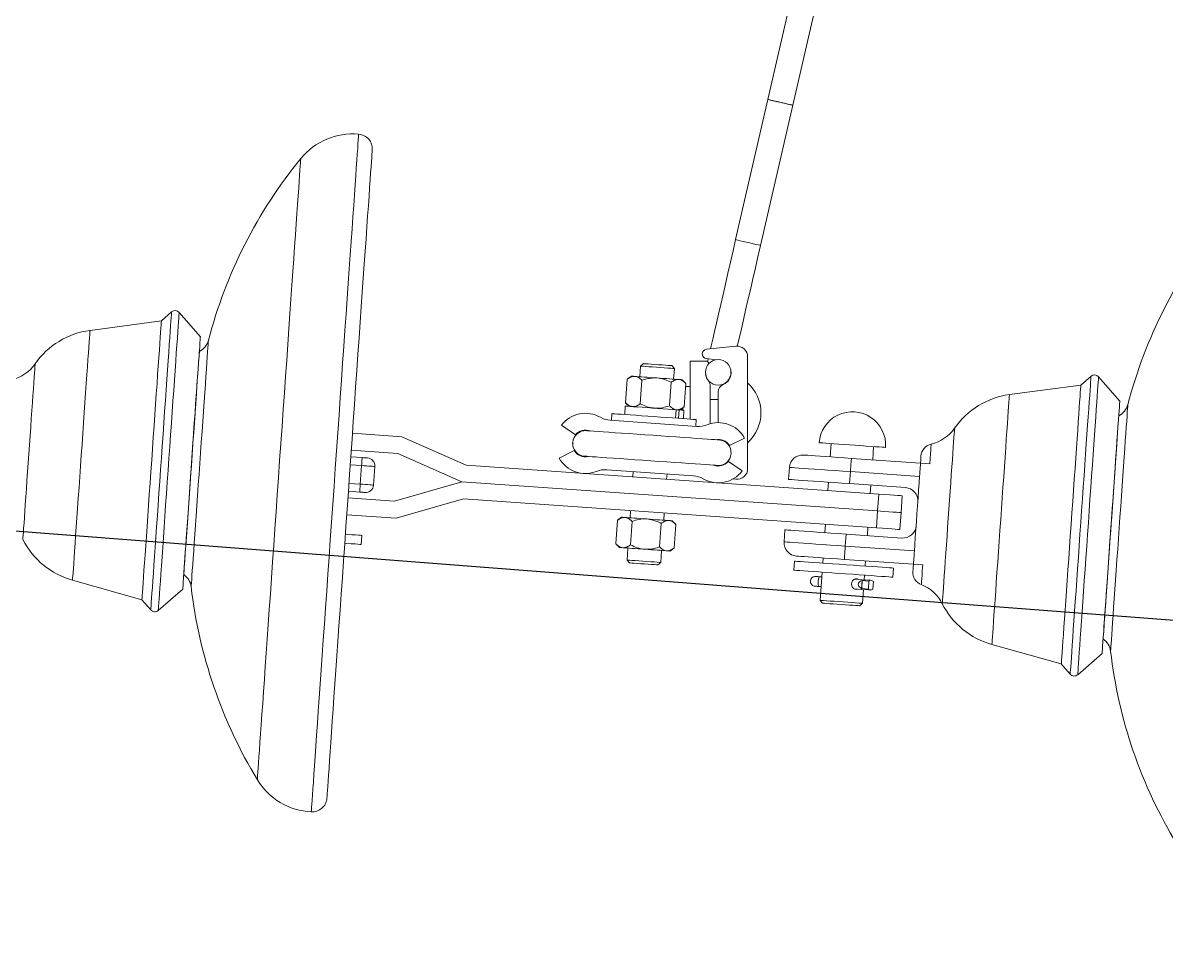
# Model space of a CAD drawing. Header units: millimetres. Extents: x 1587714 to 3094800, y -694377 to -413614.
# Drawn here: x 2256770.9 to 2257200.1, y -551106.3 to -550756.2 of the extents above; entities that cross this region are included whole.
import ezdxf

# ---------------------------------------------------------------- set-up
doc = ezdxf.new("R2010")
doc.units = ezdxf.units.MM

# ---------------------------------------------------------------- blocks, each defined once
blk = doc.blocks.new('poste RT1 vista lateral')
at = {"color": 7, "linetype": 'Continuous', "lineweight": 15}
for p, q in [((798.5706, 8549.7792), (662.911, 7960.5954)), ((672.2662, 7958.441), (808.4218, 8549.7792)), ((662.911, 7960.5954), (650.7945, 7907.9716)), ((660.1497, 7905.8182), (672.2662, 7958.441)), ((439.0584, 7880.8625), (435.2312, 7877.5361)), ((449.8458, 7871.5012), (441.8799, 7880.6651)), ((435.2312, 7877.5361), (408.4181, 7873.9188)), ((650.8714, 7867.9602), (639.8363, 7866.8034)), ((639.8197, 7863.3244), (643.4749, 7862.9057)), ((655.2884, 7821.9826), (655.2884, 7863.9824)), ((615.1303, 7860.4891), (614.8513, 7856.499)), ((616.1976, 7861.4171), (615.1303, 7860.4891)), ((627.7993, 7859.6032), (626.8715, 7860.6703)), ((627.5203, 7855.613), (627.7993, 7859.6032)), ((639.6051, 7862.4098), (633.7837, 7862.4098)), ((633.7837, 7862.4098), (633.7837, 7840.585)), ((609.5089, 7846.7391), (610.1255, 7855.5567)), ((611.684, 7856.7202), (610.1255, 7855.5567)), ((614.9947, 7846.3547), (615.6114, 7855.1724)), ((625.9665, 7845.588), (626.5831, 7854.4056)), ((632.0689, 7854.0223), (630.6876, 7855.3917)), ((784.2155, 7856.7269), (780.3883, 7853.3995)), ((795.003, 7847.3656), (787.0371, 7856.5295)), ((631.4524, 7845.2046), (632.0689, 7854.0223)), ((633.7837, 7852.8759), (631.9888, 7852.8759)), ((641.2837, 7838.877), (641.2837, 7852.998)), ((644.2837, 7850.7826), (644.2837, 7839.2823)), ((655.2885, 7854.2321), (655.2884, 7854.2321)), ((780.3883, 7853.3995), (753.5752, 7849.7832)), ((609.5089, 7846.7391), (610.8902, 7845.3686)), ((644.2837, 7847.9826), (641.2837, 7847.9826)), ((604.3342, 7842.6449), (604.157, 7840.111)), ((609.3826, 7845.4745), (609.1611, 7842.3073)), ((628.4684, 7844.1403), (628.2469, 7840.9722)), ((628.4684, 7844.1403), (629.5394, 7844.065)), ((629.5394, 7844.065), (629.3179, 7840.8978)), ((629.8938, 7844.0402), (631.4524, 7845.2046)), ((631.0197, 7844.8813), (631.0197, 7843.961)), ((631.18, 7840.7671), (631.4014, 7843.9343)), ((585.385, 7838.2761), (590.6245, 7834.7418)), ((636.2359, 7837.868), (603.7508, 7840.1396)), ((635.8297, 7837.8966), (636.0069, 7840.4295)), ((506.9387, 7835.2807), (525.5326, 7833.9808)), ((525.5326, 7833.9808), (549.5718, 7823.2777)), ((648.4833, 7830.6963), (654.1637, 7833.4668)), ((523.9727, 7827.7237), (506.4957, 7828.9464)), ((590.206, 7828.7566), (584.5256, 7825.9861)), ((655.2884, 7831.732), (655.2885, 7831.732)), ((686.6261, 7831.4116), (686.2773, 7826.4239)), ((702.2383, 7825.3081), (702.5871, 7830.2958)), ((506.3213, 7826.4525), (510.5805, 7826.154)), ((548.0119, 7817.0207), (523.9727, 7827.7237)), ((653.3043, 7821.1768), (648.0647, 7824.7101)), ((694.2578, 7825.866), (720.1945, 7824.0521)), ((510.3713, 7823.1614), (509.883, 7816.1786)), ((515.3591, 7822.8133), (514.8708, 7815.8305)), ((549.5718, 7823.2777), (704.5364, 7812.4411)), ((602.4534, 7821.5849), (634.9384, 7819.3133)), ((612.3613, 7820.8916), (612.2218, 7818.8965)), ((624.8909, 7818.0106), (625.0304, 7820.0057)), ((644.8297, 7823.2138), (643.4388, 7823.0546)), ((670.9651, 7822.4823), (670.6494, 7817.9686)), ((693.9091, 7820.8783), (693.5934, 7816.3645)), ((719.8457, 7819.0644), (693.9091, 7820.8783)), ((723.6772, 7823.8089), (720.1945, 7824.0521)), ((548.0119, 7817.0207), (522.717, 7809.768)), ((704.0935, 7806.1068), (548.0119, 7817.0207)), ((704.0923, 7806.1068), (548.0119, 7817.0207)), ((649.7943, 7818.1174), (650.8714, 7818.0039)), ((685.6129, 7816.9224), (685.3932, 7813.7801)), ((693.5934, 7816.3645), (714.5423, 7814.8997)), ((701.3542, 7812.6643), (701.5739, 7815.8066)), ((719.8457, 7819.0644), (719.6806, 7816.7031)), ((509.6737, 7813.1859), (505.4145, 7813.4844)), ((704.5364, 7812.4411), (704.0935, 7806.1068)), ((712.882, 7805.4926), (713.325, 7811.8269)), ((522.717, 7809.768), (505.2401, 7810.9896)), ((523.391, 7803.3555), (548.6859, 7810.6081)), ((548.6859, 7810.6081), (703.6494, 7799.7725)), ((504.7972, 7804.6553), (523.391, 7803.3555)), ((607.9806, 7803.7589), (606.4221, 7802.5954)), ((611.3359, 7806.2279), (611.1479, 7803.5376)), ((623.8169, 7802.6516), (624.005, 7805.342)), ((704.0923, 7806.1068), (703.6494, 7799.7725)), ((712.4391, 7799.1574), (712.882, 7805.4926)), ((606.4221, 7802.5954), (605.8055, 7793.7777)), ((611.9079, 7802.211), (611.2913, 7793.3934)), ((622.8797, 7801.4443), (622.2631, 7792.6266)), ((628.3655, 7801.0609), (626.9842, 7802.4304)), ((628.3655, 7801.0609), (627.7489, 7792.2432)), ((669.3241, 7799.0153), (669.0084, 7794.5015)), ((684.5073, 7801.1105), (684.2875, 7797.9681)), ((700.2485, 7796.8524), (700.4683, 7799.9947)), ((510.2114, 7793.5469), (510.4488, 7796.9429)), ((691.9524, 7792.8965), (692.2681, 7797.4102)), ((692.2681, 7797.4102), (713.2169, 7795.9454)), ((605.8055, 7793.7777), (607.1868, 7792.4073)), ((610.3541, 7792.186), (610.0381, 7787.6675)), ((622.7071, 7786.7815), (623.0231, 7791.3001)), ((626.1904, 7791.0788), (627.7489, 7792.2432)), ((691.9524, 7792.8965), (717.8891, 7791.0836)), ((717.8891, 7791.0836), (718.0542, 7793.4439)), ((610.0381, 7787.6675), (610.9659, 7786.5994)), ((621.6398, 7785.8536), (622.7071, 7786.7815)), ((672.8567, 7787.2641), (672.6193, 7783.869)), ((683.6231, 7788.4667), (683.4871, 7786.5212)), ((717.5403, 7786.0959), (691.6036, 7787.9088)), ((699.4481, 7785.4054), (699.5842, 7787.3509)), ((717.5403, 7786.0959), (721.023, 7785.8517)), ((682.1641, 7781.4209), (682.1534, 7781.4162)), ((683.2496, 7783.1261), (682.5105, 7772.5556)), ((699.0868, 7780.2384), (699.2107, 7782.0094)), ((709.841, 7781.2665), (710.0784, 7784.6615)), ((401.858, 7780.1049), (427.9067, 7772.7911)), ((681.9002, 7777.796), (681.9101, 7777.7894)), ((698.3338, 7780.2908), (695.5206, 7780.4873)), ((698.2882, 7779.9561), (698.0813, 7776.9969)), ((698.109, 7776.9578), (698.3211, 7779.9904)), ((701.3171, 7780.082), (698.3338, 7780.2908)), ((700.6278, 7776.7813), (700.8398, 7779.815)), ((702.5155, 7779.6605), (702.3085, 7776.7012)), ((427.9067, 7772.7911), (431.2337, 7768.9641)), ((434.0552, 7768.7666), (443.219, 7776.7327)), ((695.2639, 7776.8557), (698.0799, 7776.6593)), ((698.0799, 7776.6593), (701.0632, 7776.4504)), ((698.4715, 7771.4388), (698.8328, 7776.6058)), ((682.5105, 7772.5556), (683.4383, 7771.4884)), ((697.4042, 7770.5119), (698.4715, 7771.4388)), ((747.0151, 7755.9693), (773.0639, 7748.6556)), ((779.2124, 7744.6311), (788.3761, 7752.5971)), ((773.0639, 7748.6556), (776.3908, 7744.8285))]:
    blk.add_line(p, q, dxfattribs=at)
at = {"color": 8, "linetype": 'Continuous', "lineweight": 15}
for p, q in [((510.3713, 7823.1614), (506.1121, 7823.4599)), ((505.6238, 7816.4771), (509.883, 7816.1786)), ((695.5101, 7780.4825), (698.3318, 7780.2851)), ((698.3211, 7779.9904), (700.8398, 7779.815)), ((695.2517, 7776.8624), (698.0786, 7776.665)), ((698.109, 7776.9578), (700.6278, 7776.7813))]:
    blk.add_line(p, q, dxfattribs=at)
at = {"color": 7, "linetype": 'Continuous', "lineweight": 15, "flags": 128}
for points in [[(672.2662, 7958.441), (672.2553, 7958.4439), (671.9961, 7958.503), (671.4101, 7958.6384), (670.5406, 7958.8387), (669.4522, 7959.0886), (668.2255, 7959.3709), (666.9517, 7959.6646), (665.725, 7959.9469), (664.6366, 7960.1977), (663.7671, 7960.398), (663.1811, 7960.5324), (662.9219, 7960.5925), (662.911, 7960.5954)], [(662.911, 7960.5954), (663.0845, 7960.5553), (663.592, 7960.438), (664.3959, 7960.253), (665.4366, 7960.0136), (666.6369, 7959.7371), (667.9078, 7959.4443), (669.155, 7959.1572), (670.2861, 7958.8969), (671.2171, 7958.6823), (671.8789, 7958.5297), (672.2227, 7958.4506), (672.2662, 7958.441)], [(650.7945, 7907.9716), (649.8167, 7903.7249), (648.8464, 7899.5106), (647.8908, 7895.3612), (646.9574, 7891.3071), (646.0532, 7887.3799), (645.185, 7883.6091), (644.3596, 7880.0242), (643.5831, 7876.652), (642.8615, 7873.5182), (642.2003, 7870.6467), (641.6045, 7868.0584), (641.3522, 7866.9627)], [(651.4375, 7867.9793), (651.5555, 7868.4924), (652.2167, 7871.3639), (652.9383, 7874.4977), (653.7148, 7877.8698), (654.5403, 7881.4557), (655.4084, 7885.2255), (656.3126, 7889.1528), (657.2461, 7893.2068), (658.2016, 7897.3572), (659.1719, 7901.5715), (660.1497, 7905.8182)], [(427.9067, 7772.7911), (427.9192, 7772.9704), (427.9567, 7773.5054), (428.0188, 7774.3943), (428.1052, 7775.6293), (428.2152, 7777.2028), (428.3481, 7779.1035), (428.5031, 7781.3199), (428.679, 7783.8347), (428.8746, 7786.6318), (429.0886, 7789.6931), (429.3196, 7792.9957), (429.5659, 7796.5186), (429.8259, 7800.2369), (430.0979, 7804.126), (430.3798, 7808.1582), (430.6699, 7812.3066), (430.9662, 7816.5438), (431.2665, 7820.8392), (431.569, 7825.1641), (431.8714, 7829.488), (432.1717, 7833.7834), (432.468, 7838.0206), (432.7581, 7842.169), (433.04, 7846.2012), (433.312, 7850.0903), (433.572, 7853.8086), (433.8183, 7857.3315), (434.0493, 7860.6341), (434.2633, 7863.6954), (434.4589, 7866.4925), (434.6348, 7869.0073), (434.7898, 7871.2237), (434.9227, 7873.1244), (435.0327, 7874.6979), (435.1191, 7875.9329), (435.1812, 7876.8218), (435.2187, 7877.3568), (435.2312, 7877.5361)], [(443.219, 7776.7327), (443.2312, 7776.9082), (443.2679, 7777.4336), (443.3288, 7778.3043), (443.4134, 7779.5136), (443.5211, 7781.0538), (443.6511, 7782.9125), (443.8024, 7785.0764), (443.9739, 7787.5292), (444.1644, 7790.2529), (444.3724, 7793.2274), (444.5964, 7796.4308), (444.8347, 7799.8393), (445.0856, 7803.427), (445.3472, 7807.1682), (445.6176, 7811.0344), (445.8947, 7814.9979), (446.1766, 7819.0291), (446.4611, 7823.0975), (446.7462, 7827.1744), (447.0296, 7831.2275), (447.3094, 7835.2282), (447.5834, 7839.1469), (447.8496, 7842.9549), (448.1061, 7846.6227), (448.351, 7850.1236), (448.5823, 7853.4329), (448.7985, 7856.5247), (448.998, 7859.3762), (449.1791, 7861.9673), (449.3407, 7864.2771), (449.4815, 7866.2903), (449.6004, 7867.9917), (449.6966, 7869.3678), (449.7694, 7870.4093), (449.8183, 7871.1073), (449.8428, 7871.4573), (449.8458, 7871.5012)], [(443.6037, 7782.2144), (443.6162, 7782.3937), (443.6536, 7782.9278), (443.7156, 7783.8147), (443.8016, 7785.044), (443.9109, 7786.608), (444.0426, 7788.4905), (444.1956, 7790.6783), (444.3685, 7793.1511), (444.5598, 7795.8872), (444.7681, 7798.8656), (444.9914, 7802.0585), (445.2278, 7805.4392), (445.4754, 7808.9802), (445.732, 7812.65), (445.9954, 7816.4179), (446.2635, 7820.2507), (446.5339, 7824.1169), (446.8042, 7827.9831), (447.0723, 7831.8169), (447.3357, 7835.5839), (447.5923, 7839.2537), (447.8399, 7842.7947), (448.0764, 7846.1764), (448.2996, 7849.3693), (448.5079, 7852.3467), (448.6992, 7855.0837), (448.8721, 7857.5556), (449.0251, 7859.7434), (449.1568, 7861.6269), (449.2661, 7863.1899), (449.3521, 7864.4202), (449.4141, 7865.3061), (449.4515, 7865.8412), (449.464, 7866.0195), (449.464, 7866.0195)], [(640.4967, 7863.2472), (640.2522, 7862.1848), (640.2497, 7862.1743)], [(627.7993, 7859.6032), (627.6879, 7859.6108), (627.2241, 7859.6432), (626.4255, 7859.6995), (625.3386, 7859.7758), (624.0265, 7859.8673), (622.5657, 7859.9694), (621.0408, 7860.0762), (619.5405, 7860.1811), (618.1521, 7860.2784), (616.9563, 7860.3613), (616.0224, 7860.4271), (615.4049, 7860.4701), (615.1395, 7860.4882), (615.1303, 7860.4891)], [(616.1976, 7861.4171), (616.2053, 7861.4161), (616.4613, 7861.3989), (617.0629, 7861.357), (617.9693, 7861.2931), (619.1187, 7861.213), (620.4327, 7861.1205), (621.8218, 7861.0241), (623.1913, 7860.9278), (624.4479, 7860.8401), (625.506, 7860.7666), (626.2934, 7860.7113), (626.7566, 7860.6789), (626.8715, 7860.6703)], [(612.957, 7856.6315), (612.4073, 7856.6697), (612.0078, 7856.6983), (611.7653, 7856.7145), (611.684, 7856.7202)], [(621.1858, 7856.0565), (619.9456, 7856.1432), (618.7266, 7856.2281), (617.5496, 7856.3101), (616.4349, 7856.3883), (615.4015, 7856.4608), (614.467, 7856.5257), (613.6475, 7856.5829), (612.957, 7856.6315)], [(629.4146, 7855.4804), (628.7241, 7855.5291), (627.9046, 7855.5863), (626.9701, 7855.6511), (625.9367, 7855.7236), (624.822, 7855.8018), (623.645, 7855.8838), (622.426, 7855.9697), (621.1858, 7856.0565)], [(629.4146, 7855.4804), (629.9643, 7855.4423), (630.3638, 7855.4146), (630.6063, 7855.3975), (630.6876, 7855.3917)], [(648.9308, 7857.0931), (648.9735, 7857.2781), (649.077, 7857.7273)], [(773.0639, 7748.6556), (773.0764, 7748.8348), (773.1139, 7749.3699), (773.176, 7750.2587), (773.2623, 7751.4937), (773.3724, 7753.0673), (773.5053, 7754.9679), (773.6602, 7757.1833), (773.8361, 7759.6991), (774.0317, 7762.4962), (774.2458, 7765.5575), (774.4767, 7768.8601), (774.7231, 7772.383), (774.9831, 7776.1014), (775.255, 7779.9904), (775.537, 7784.0226), (775.8271, 7788.1711), (776.1233, 7792.4073), (776.4237, 7796.7026), (776.7261, 7801.0275), (777.0285, 7805.3524), (777.3289, 7809.6478), (777.6251, 7813.884), (777.9152, 7818.0335), (778.1972, 7822.0656), (778.4691, 7825.9547), (778.7291, 7829.6731), (778.9755, 7833.1959), (779.2065, 7836.4985), (779.4205, 7839.5588), (779.6161, 7842.3569), (779.792, 7844.8718), (779.9469, 7847.0881), (780.0799, 7848.9888), (780.1899, 7850.5623), (780.2763, 7851.7973), (780.3384, 7852.6862), (780.3758, 7853.2212), (780.3883, 7853.3995)], [(788.3761, 7752.5971), (788.3884, 7752.7726), (788.4251, 7753.298), (788.486, 7754.1678), (788.5706, 7755.378), (788.6783, 7756.9182), (788.8082, 7758.7769), (788.9596, 7760.9408), (789.1311, 7763.3936), (789.3215, 7766.1173), (789.5295, 7769.0918), (789.7535, 7772.2952), (789.9919, 7775.7027), (790.2428, 7779.2914), (790.5044, 7783.0327), (790.7747, 7786.8989), (791.0519, 7790.8623), (791.3338, 7794.8935), (791.6183, 7798.9619), (791.9033, 7803.0379), (792.1867, 7807.092), (792.4665, 7811.0926), (792.7406, 7815.0113), (793.0068, 7818.8193), (793.2633, 7822.4871), (793.5081, 7825.9881), (793.7395, 7829.2973), (793.9557, 7832.3882), (794.1551, 7835.2406), (794.3363, 7837.8308), (794.4979, 7840.1415), (794.6386, 7842.1547), (794.7576, 7843.8561), (794.8538, 7845.2322), (794.9266, 7846.2727), (794.9754, 7846.9718), (795, 7847.3217), (795.003, 7847.3656)], [(620.1705, 7841.5377), (617.8103, 7841.7027), (615.5027, 7841.8639), (613.2994, 7842.0174), (611.2496, 7842.1614), (609.3991, 7842.2902), (607.7892, 7842.4027), (606.4559, 7842.4962), (605.4289, 7842.5677), (604.7313, 7842.6173), (604.3785, 7842.6421), (604.3342, 7842.6449)], [(609.3826, 7845.4745), (609.3975, 7845.4735), (609.6781, 7845.4535), (610.3056, 7845.4096), (611.2597, 7845.3429), (612.5094, 7845.2561), (614.0144, 7845.1502), (615.7259, 7845.031), (617.5884, 7844.9004), (619.5417, 7844.764), (621.5225, 7844.6257), (623.4667, 7844.4893), (625.3114, 7844.3606), (626.9968, 7844.2423), (628.4684, 7844.1403)], [(636.0069, 7840.4295), (635.9626, 7840.4334), (635.6098, 7840.4582), (634.9122, 7840.5068), (633.8852, 7840.5783), (632.5519, 7840.6718), (630.942, 7840.7843), (629.0915, 7840.9131), (627.0417, 7841.0571), (624.8384, 7841.2106), (622.5308, 7841.3727), (620.1705, 7841.5377)], [(788.7609, 7758.0788), (788.7734, 7758.2581), (788.8108, 7758.7922), (788.8728, 7759.6781), (788.9588, 7760.9084), (789.0681, 7762.4714), (789.1998, 7764.3549), (789.3528, 7766.5427), (789.5256, 7769.0156), (789.717, 7771.7516), (789.9252, 7774.73), (790.1485, 7777.9229), (790.385, 7781.3036), (790.6326, 7784.8446), (790.8892, 7788.5144), (791.1526, 7792.2823), (791.4206, 7796.1152), (791.691, 7799.9814), (791.9614, 7803.8476), (792.2294, 7807.6813), (792.4929, 7811.4483), (792.7495, 7815.1181), (792.9971, 7818.6591), (793.2335, 7822.0398), (793.4568, 7825.2337), (793.665, 7828.2111), (793.8564, 7830.9481), (794.0293, 7833.42), (794.1822, 7835.6078), (794.3139, 7837.4913), (794.4232, 7839.0543), (794.5092, 7840.2846), (794.5712, 7841.1705), (794.6086, 7841.7056), (794.6211, 7841.8839), (794.6211, 7841.8839)], [(644.6185, 7832.7706), (644.4367, 7832.783), (643.8939, 7832.8211), (642.9979, 7832.8841), (641.7619, 7832.9699), (640.2039, 7833.0796), (638.3466, 7833.2093), (636.2172, 7833.358), (633.8465, 7833.524), (631.2693, 7833.7042), (628.523, 7833.8959), (625.6478, 7834.0971), (622.6855, 7834.3041), (619.6795, 7834.5149), (616.6734, 7834.7247), (613.7112, 7834.9316), (610.8359, 7835.1328), (608.0897, 7835.3245), (605.5124, 7835.5048), (603.1418, 7835.6707), (601.0123, 7835.8195), (599.155, 7835.9501), (597.597, 7836.0589), (596.361, 7836.1447), (595.465, 7836.2076), (594.9222, 7836.2458), (594.7404, 7836.2582)], [(645.3852, 7832.8593), (645.7367, 7832.6123), (646.1299, 7832.413)], [(707.0762, 7829.982), (706.9796, 7829.9887), (706.54, 7830.0192), (705.757, 7830.0736), (704.6532, 7830.1508), (703.2605, 7830.2481), (701.6187, 7830.3635), (699.7753, 7830.4923), (697.7831, 7830.6315), (695.6996, 7830.7774), (693.5846, 7830.9252), (691.4991, 7831.0711), (689.5029, 7831.2104), (687.6535, 7831.3401), (686.0042, 7831.4555), (684.6024, 7831.5527), (683.4883, 7831.6309), (682.6941, 7831.6863), (682.2426, 7831.7177), (682.137, 7831.7254)], [(510.5805, 7826.154), (510.5765, 7826.0968), (510.5646, 7825.927), (510.5453, 7825.6505), (510.5192, 7825.2776), (510.4875, 7824.8246), (510.4514, 7824.3067), (510.4121, 7823.746), (510.3713, 7823.1614)], [(594.0707, 7826.6814), (594.2525, 7826.669), (594.7954, 7826.6308), (595.6913, 7826.5688), (596.9273, 7826.4821), (598.4853, 7826.3733), (600.3426, 7826.2436), (602.4721, 7826.0939), (604.8428, 7825.9289), (607.42, 7825.7487), (610.1663, 7825.556), (613.0415, 7825.3548), (616.0037, 7825.1479), (619.0098, 7824.9381), (622.0159, 7824.7273), (624.9781, 7824.5203), (627.8533, 7824.3191), (630.5996, 7824.1274), (633.1768, 7823.9472), (635.5475, 7823.7813), (637.677, 7823.6325), (639.5343, 7823.5028), (641.0923, 7823.3941), (642.3283, 7823.3073), (643.2242, 7823.2443), (643.7671, 7823.2062), (643.9489, 7823.1938)], [(594.0726, 7826.6108), (594.2544, 7826.5984), (594.7974, 7826.5612), (595.1989, 7826.5336)], [(676.3017, 7827.121), (676.4844, 7827.1086), (677.029, 7827.0705), (677.9243, 7827.0075), (679.1521, 7826.9217), (680.6875, 7826.8149), (682.4991, 7826.6881), (684.55, 7826.545), (686.7986, 7826.3876), (689.199, 7826.2198), (691.7024, 7826.0443), (694.2578, 7825.866)], [(694.2578, 7825.866), (694.2511, 7825.7697), (694.2313, 7825.4864), (694.199, 7825.0248), (694.1557, 7824.405), (694.1028, 7823.6487), (694.0425, 7822.7866), (693.9771, 7821.851), (693.9091, 7820.8783)], [(720.1945, 7824.0521), (720.2746, 7825.1984), (720.3328, 7826.03), (720.3681, 7826.5345), (720.3799, 7826.7033)], [(515.3591, 7822.8133), (515.2633, 7822.8199), (514.9794, 7822.84), (514.5185, 7822.8714), (513.8982, 7822.9153), (513.1424, 7822.9678), (512.28, 7823.0278), (511.3443, 7823.0937), (510.3713, 7823.1614)], [(642.559, 7823.2892), (643.2309, 7823.2434), (643.7738, 7823.2062), (643.9489, 7823.1938)], [(720.1945, 7824.0521), (720.1878, 7823.9558), (720.1679, 7823.6725), (720.1357, 7823.2119), (720.0923, 7822.5911), (720.0395, 7821.8358), (719.9792, 7820.9727), (719.9138, 7820.0371), (719.8457, 7819.0644)], [(509.883, 7816.1786), (509.8421, 7815.5949), (509.8029, 7815.0332), (509.7667, 7814.5163), (509.735, 7814.0624), (509.709, 7813.6904), (509.6896, 7813.4139), (509.6777, 7813.2441), (509.6737, 7813.1859)], [(509.883, 7816.1786), (510.8561, 7816.1108), (511.7917, 7816.045), (512.6541, 7815.985), (513.4099, 7815.9325), (514.0302, 7815.8886), (514.4911, 7815.8562), (514.775, 7815.8371), (514.8708, 7815.8305)], [(670.6494, 7817.9686), (670.6947, 7817.9657), (671.0559, 7817.94), (671.7724, 7817.8904), (672.8331, 7817.816), (674.2212, 7817.7187), (675.9148, 7817.6005), (677.8872, 7817.4622), (680.1073, 7817.3077), (682.5401, 7817.137), (685.1472, 7816.9549), (687.8875, 7816.7632), (690.7178, 7816.5658), (693.5934, 7816.3645)], [(718.0542, 7793.4439), (718.2475, 7796.2086), (718.4493, 7799.0954), (718.6569, 7802.0642), (718.8674, 7805.074), (719.0779, 7808.0838), (719.2855, 7811.0526), (719.4873, 7813.9384), (719.6806, 7816.7031)], [(511.6688, 7813.0467), (511.6305, 7813.0496), (511.517, 7813.0572), (511.3326, 7813.0705), (511.0845, 7813.0877), (510.7821, 7813.1087), (510.4372, 7813.1325), (510.0629, 7813.1592), (509.6737, 7813.1859)], [(704.5364, 7812.4411), (706.7589, 7812.2857), (708.7003, 7812.1502), (710.3309, 7812.0358), (711.6257, 7811.9452), (712.565, 7811.8804), (713.1343, 7811.8403), (713.325, 7811.8269)], [(609.2536, 7803.6702), (608.7039, 7803.7083), (608.3044, 7803.7369), (608.0619, 7803.7531), (607.9806, 7803.7589)], [(617.4824, 7803.0951), (616.2421, 7803.1819), (615.0231, 7803.2668), (613.8462, 7803.3488), (612.7315, 7803.427), (611.6981, 7803.4995), (610.7636, 7803.5643), (609.9441, 7803.6215), (609.2536, 7803.6702)], [(625.7112, 7802.5191), (625.0207, 7802.5677), (624.2012, 7802.6249), (623.2667, 7802.6907), (622.2333, 7802.7623), (621.1186, 7802.8405), (619.9416, 7802.9225), (618.7226, 7803.0083), (617.4824, 7803.0951)], [(712.882, 7805.4926), (712.6913, 7805.506), (712.122, 7805.5451), (711.1827, 7805.6109), (709.8879, 7805.7015), (708.2573, 7805.8159), (706.3159, 7805.9514), (704.0935, 7806.1068)], [(626.9842, 7802.4304), (626.9029, 7802.4361), (626.6604, 7802.4533), (626.2609, 7802.4809), (625.7112, 7802.5191)], [(669.3241, 7799.0153), (669.3693, 7799.0115), (669.7305, 7798.9867), (670.447, 7798.9361), (671.5077, 7798.8627), (672.8958, 7798.7654), (674.5894, 7798.6472), (676.5618, 7798.5089), (678.7819, 7798.3534), (681.2147, 7798.1837), (683.8218, 7798.0015), (686.5621, 7797.8098), (689.3924, 7797.6115), (692.2681, 7797.4102)], [(712.4391, 7799.1574), (712.4391, 7799.1574), (712.2482, 7799.1707), (711.6787, 7799.2108), (710.7392, 7799.2766), (709.4442, 7799.3672), (707.8135, 7799.4816), (705.872, 7799.6171), (703.6494, 7799.7725)], [(509.986, 7796.9744), (509.2354, 7797.0269), (508.1461, 7797.1032), (506.7395, 7797.2014), (505.0427, 7797.3206), (504.2879, 7797.3731)], [(510.4488, 7796.9429), (510.3834, 7796.9468), (509.986, 7796.9744)], [(509.7486, 7793.5793), (508.998, 7793.6318), (507.9087, 7793.7081), (506.502, 7793.8063), (504.8053, 7793.9255), (504.0505, 7793.978)], [(510.2114, 7793.5469), (510.146, 7793.5517), (509.7486, 7793.5793)], [(608.4598, 7792.3186), (609.1503, 7792.2699), (609.9698, 7792.2127), (610.9043, 7792.1479), (611.9377, 7792.0754), (613.0524, 7791.9972), (614.2294, 7791.9152), (615.4484, 7791.8303), (616.6886, 7791.7435)], [(624.9174, 7791.1675), (624.2269, 7791.2161), (623.4074, 7791.2734), (622.4729, 7791.3392), (621.4395, 7791.4107), (620.3248, 7791.4889), (619.1478, 7791.5709), (617.9288, 7791.6567), (616.6886, 7791.7435)], [(624.9174, 7791.1675), (625.4671, 7791.1294), (625.8666, 7791.1017), (626.1091, 7791.0845), (626.1904, 7791.0788)], [(691.9524, 7792.8965), (691.8844, 7791.9238), (691.819, 7790.9882), (691.7586, 7790.1261), (691.7058, 7789.3698), (691.6624, 7788.7499), (691.6302, 7788.2884), (691.6103, 7788.0051), (691.6036, 7787.9088)], [(717.8891, 7791.0836), (717.821, 7790.1099), (717.7556, 7789.1743), (717.6953, 7788.3122), (717.6425, 7787.5559), (717.5991, 7786.936), (717.5669, 7786.4754), (717.547, 7786.1912), (717.5403, 7786.0959)], [(610.0381, 7787.6675), (610.0473, 7787.6666), (610.3126, 7787.6475), (610.9302, 7787.6046), (611.864, 7787.5397), (613.0599, 7787.4558), (614.4483, 7787.3585), (615.9486, 7787.2536), (617.4734, 7787.1468), (618.9343, 7787.0448), (620.2464, 7786.9532), (621.3332, 7786.8769), (622.1318, 7786.8216), (622.5957, 7786.7892), (622.7071, 7786.7815)], [(621.6398, 7785.8536), (621.5248, 7785.8613), (621.0617, 7785.8937), (620.2743, 7785.949), (619.2162, 7786.0224), (617.9596, 7786.1111), (616.59, 7786.2065), (615.2009, 7786.3038), (613.887, 7786.3953), (612.7376, 7786.4754), (611.8312, 7786.5393), (611.2295, 7786.5813), (610.9736, 7786.5994), (610.9659, 7786.5994)], [(684.6686, 7786.4382), (682.3236, 7786.6023), (680.1567, 7786.7539), (678.2099, 7786.8903), (676.5211, 7787.0085), (675.1233, 7787.1058), (674.0435, 7787.1811), (673.303, 7787.2336), (672.9159, 7787.2603), (672.8567, 7787.2641)], [(691.6036, 7787.9088), (689.0482, 7788.0881), (686.5448, 7788.2626), (684.1444, 7788.4305), (681.8958, 7788.5878), (679.8449, 7788.7318), (678.0333, 7788.8577), (676.498, 7788.9655), (675.2701, 7789.0513), (674.3748, 7789.1142), (673.8302, 7789.1524), (673.6475, 7789.1648)], [(710.0784, 7784.6615), (709.9223, 7784.673), (709.4078, 7784.7083), (708.5442, 7784.7693), (707.3482, 7784.8523), (705.8431, 7784.9581), (704.0582, 7785.0831), (702.0283, 7785.2252), (699.7928, 7785.3806), (697.3952, 7785.5484), (694.8823, 7785.7239), (692.3029, 7785.9051), (689.7072, 7786.0863), (687.1458, 7786.2656), (684.6686, 7786.4382)], [(717.3549, 7783.4446), (717.3667, 7783.6134), (717.402, 7784.1179), (717.4602, 7784.9495), (717.5403, 7786.0959)], [(684.4311, 7783.0431), (682.0862, 7783.2072), (679.9193, 7783.3588), (677.9724, 7783.4952), (676.2837, 7783.6134), (674.8858, 7783.7107), (673.8061, 7783.7861), (673.0656, 7783.8385), (672.6785, 7783.8652), (672.6193, 7783.869)], [(682.1641, 7781.4209), (681.8347, 7781.4448), (681.5258, 7781.4658), (681.2467, 7781.4858), (681.0058, 7781.502), (680.8105, 7781.5163), (680.6666, 7781.5259), (680.5784, 7781.5325), (680.5488, 7781.5344)], [(683.1257, 7781.3542), (682.511, 7781.3971), (682.1641, 7781.4209)], [(709.841, 7781.2665), (709.6848, 7781.2769), (709.1704, 7781.3132), (708.3068, 7781.3733), (707.1108, 7781.4572), (705.6057, 7781.563), (703.8208, 7781.687), (701.7908, 7781.8291), (699.5553, 7781.9855), (697.1578, 7782.1534), (694.6448, 7782.3288), (692.0655, 7782.5091), (689.4698, 7782.6912), (686.9084, 7782.8705), (684.4311, 7783.0431)], [(680.2948, 7777.9028), (680.3245, 7777.9009), (680.4126, 7777.8943), (680.5565, 7777.8847), (680.7519, 7777.8704), (680.9927, 7777.8542), (681.2719, 7777.8342), (681.5808, 7777.8122), (681.9101, 7777.7894)], [(681.9101, 7777.7894), (682.257, 7777.7655), (682.8718, 7777.7226)], [(696.4617, 7776.7718), (696.0789, 7776.6373), (695.5648, 7776.6936), (695.0762, 7776.9568), (694.6606, 7777.406), (694.3812, 7778.0049), (694.2982, 7778.6725), (694.4213, 7779.3171), (694.7239, 7779.8808), (695.173, 7780.3204), (695.7085, 7780.5779), (696.15, 7780.6237), (696.15, 7780.6237)], [(682.5105, 7772.5556), (682.5891, 7772.5499), (683.014, 7772.5203), (683.7885, 7772.4659), (684.8765, 7772.3897), (686.227, 7772.2952), (687.7768, 7772.1875), (689.4536, 7772.0702), (691.1789, 7771.9491), (692.872, 7771.8308), (694.4538, 7771.7202), (695.8502, 7771.6229), (696.9961, 7771.5428), (697.8378, 7771.4837), (698.336, 7771.4484), (698.4715, 7771.4388)], [(697.4042, 7770.5119), (697.2427, 7770.5224), (696.7394, 7770.5576), (695.9193, 7770.6149), (694.8236, 7770.6921), (693.507, 7770.7837), (692.0358, 7770.8867), (690.4835, 7770.9954), (688.9282, 7771.1041), (687.4477, 7771.208), (686.1163, 7771.3006), (685.0008, 7771.3788), (684.1571, 7771.4379), (683.6275, 7771.4751), (683.4385, 7771.4884), (683.4383, 7771.4884)]]:
    blk.add_lwpolyline(points, dxfattribs=at)
at = {"color": 5, "linetype": 'Continuous', "lineweight": 15, "flags": 128}
for points in [[(491.4851, 7693.1508), (491.4975, 7693.3281), (491.5346, 7693.8593), (491.5965, 7694.7434), (491.6827, 7695.9774), (491.7933, 7697.5577), (491.9277, 7699.4803), (492.0857, 7701.7405), (492.2669, 7704.3307), (492.4706, 7707.2442), (492.6964, 7710.4733), (492.9436, 7714.0086), (493.2116, 7717.8404), (493.4995, 7721.9574), (493.8066, 7726.3491), (494.132, 7731.003), (494.4748, 7735.9049), (494.8341, 7741.0433), (495.2088, 7746.402), (495.598, 7751.9677), (496.0004, 7757.7231), (496.4151, 7763.653), (496.8409, 7769.7423), (497.2765, 7775.9717), (497.7207, 7782.3241), (498.1724, 7788.7833), (498.6302, 7795.3303), (499.0929, 7801.9469), (499.5592, 7808.615), (500.0277, 7815.3164), (500.4973, 7822.0313), (500.9665, 7828.7413), (501.4341, 7835.4275), (501.8987, 7842.0727), (502.3591, 7848.6569), (502.814, 7855.1619), (503.2622, 7861.5706), (503.7022, 7867.8639), (504.1331, 7874.0246), (504.5534, 7880.0366), (504.9621, 7885.8817), (505.3581, 7891.5436), (505.7402, 7897.0072), (506.1073, 7902.2582), (506.4585, 7907.2802), (506.7927, 7912.06), (507.1091, 7916.5843), (507.4067, 7920.8395), (507.6847, 7924.8154), (507.9424, 7928.5004), (508.1789, 7931.8841), (508.3938, 7934.9558), (508.5863, 7937.7091), (508.7559, 7940.1352), (508.9022, 7942.2266), (509.0247, 7943.9795), (509.1232, 7945.3871), (509.1973, 7946.4467), (509.2468, 7947.1543), (509.2715, 7947.5091), (509.2746, 7947.5529)], [(497.3568, 7698.2539), (497.3693, 7698.4322), (497.4067, 7698.9672), (497.4689, 7699.857), (497.5558, 7701.0996), (497.667, 7702.6904), (497.8023, 7704.6254), (497.9613, 7706.898), (498.1434, 7709.5034), (498.3482, 7712.4321), (498.5751, 7715.6765), (498.8234, 7719.2261), (499.0923, 7723.0723), (499.3811, 7727.2017), (499.6889, 7731.6039), (500.0148, 7736.2654), (500.3579, 7741.1721), (500.7172, 7746.3095), (501.0916, 7751.6634), (501.48, 7757.2176), (501.8812, 7762.9559), (502.2942, 7768.862), (502.7176, 7774.9169), (503.1503, 7781.1043), (503.5909, 7787.4062), (504.0383, 7793.8035), (504.491, 7800.277), (504.9477, 7806.8087), (505.4071, 7813.3786), (505.8679, 7819.9685), (506.3287, 7826.5574), (506.7881, 7833.1282), (507.2449, 7839.659), (507.6975, 7846.1335), (508.1449, 7852.5298), (508.5855, 7858.8316), (509.0182, 7865.0191), (509.4416, 7871.0749), (509.8546, 7876.9801), (510.2559, 7882.7183), (510.6442, 7888.2725), (511.0186, 7893.6265), (511.3779, 7898.7648), (511.721, 7903.6715), (512.0469, 7908.3321), (512.3548, 7912.7343), (512.6436, 7916.8646), (512.9125, 7920.7098), (513.1607, 7924.2604), (513.3876, 7927.5048), (513.5924, 7930.4335), (513.7745, 7933.038), (513.9335, 7935.3116), (514.0688, 7937.2466), (514.18, 7938.8373), (514.2669, 7940.079), (514.3291, 7940.9688), (514.3665, 7941.5038), (514.379, 7941.6831)], [(446.3957, 7777.5996), (446.408, 7777.776), (446.4449, 7778.3024), (446.506, 7779.177), (446.5909, 7780.3919), (446.699, 7781.9378), (446.8294, 7783.8023), (446.9812, 7785.9728), (447.1531, 7788.4314), (447.344, 7791.1608), (447.5522, 7794.1391), (447.7763, 7797.3435), (448.0145, 7800.75), (448.2651, 7804.333), (448.526, 7808.0647), (448.7954, 7811.9166), (449.0711, 7815.86), (449.3512, 7819.8655), (449.6334, 7823.9005), (449.9155, 7827.9355), (450.1956, 7831.9409), (450.4713, 7835.8843), (450.7407, 7839.7362), (451.0017, 7843.468), (451.2522, 7847.0509), (451.4904, 7850.4574), (451.7145, 7853.6618), (451.9227, 7856.6401), (452.1136, 7859.3695), (452.2855, 7861.8281), (452.4373, 7863.9987), (452.5677, 7865.8631), (452.6758, 7867.409), (452.7607, 7868.624), (452.8218, 7869.4985), (452.8587, 7870.0249), (452.871, 7870.2013)], [(791.5528, 7753.464), (791.5651, 7753.6395), (791.602, 7754.1668), (791.6632, 7755.0414), (791.7481, 7756.2563), (791.8562, 7757.8013), (791.9866, 7759.6667), (792.1383, 7761.8372), (792.3103, 7764.2958), (792.5011, 7767.0252), (792.7094, 7770.0026), (792.9335, 7773.2079), (793.1717, 7776.6144), (793.4222, 7780.1974), (793.6832, 7783.9291), (793.9525, 7787.781), (794.2283, 7791.7244), (794.5083, 7795.7289), (794.7905, 7799.7649), (795.0727, 7803.7999), (795.3527, 7807.8043), (795.6285, 7811.7487), (795.8978, 7815.6006), (796.1588, 7819.3324), (796.4094, 7822.9153), (796.6476, 7826.3218), (796.8717, 7829.5262), (797.0799, 7832.5045), (797.2707, 7835.233), (797.4427, 7837.6925), (797.5944, 7839.8621), (797.7249, 7841.7275), (797.8329, 7843.2734), (797.9179, 7844.4884), (797.979, 7845.3619), (798.0159, 7845.8893), (798.0282, 7846.0658)]]:
    blk.add_lwpolyline(points, dxfattribs=at)
at = {"color": 8, "linetype": 'Continuous', "lineweight": 15, "flags": 128}
for points in [[(471.2381, 7705.1919), (471.2505, 7705.3683), (471.2876, 7705.8995), (471.3493, 7706.7826), (471.4355, 7708.0147), (471.5458, 7709.5921), (471.68, 7711.5109), (471.8376, 7713.7644), (472.0181, 7716.346), (472.221, 7719.2481), (472.4457, 7722.4619), (472.6916, 7725.9772), (472.9577, 7729.7833), (473.2435, 7733.8698), (473.5479, 7738.2224), (473.87, 7742.8296), (474.2089, 7747.6761), (474.5636, 7752.7487), (474.9329, 7758.0302), (475.3158, 7763.5052), (475.7111, 7769.1576), (476.1175, 7774.9703), (476.5339, 7780.925), (476.959, 7787.0047), (477.3915, 7793.1893), (477.83, 7799.4606), (478.2733, 7805.7997), (478.72, 7812.1884), (479.1688, 7818.6057), (479.6182, 7825.0334), (480.067, 7831.4507), (480.5137, 7837.8384), (480.957, 7844.1784), (481.3955, 7850.4498), (481.828, 7856.6344), (482.2531, 7862.7131), (482.6695, 7868.6678), (483.0759, 7874.4805), (483.4712, 7880.1329), (483.8541, 7885.6089), (484.2234, 7890.8904), (484.5781, 7895.962), (484.917, 7900.8095), (485.2392, 7905.4158), (485.5436, 7909.7693), (485.8293, 7913.8548), (486.0954, 7917.6619), (486.3413, 7921.1771), (486.566, 7924.3901), (486.7689, 7927.2921), (486.9494, 7929.8747), (487.107, 7932.1282), (487.2412, 7934.047), (487.3515, 7935.6244), (487.4377, 7936.8565), (487.4994, 7937.7396), (487.5365, 7938.2699), (487.5489, 7938.4472), (487.5489, 7938.4472)], [(660.1497, 7905.8182), (660.1388, 7905.8201), (659.8797, 7905.8802), (659.2936, 7906.0147), (658.4241, 7906.215), (657.3357, 7906.4658), (656.1091, 7906.7481), (654.8352, 7907.0418), (653.6086, 7907.3241), (652.5202, 7907.5749), (651.6507, 7907.7752), (651.0646, 7907.9096), (650.8054, 7907.9697), (650.7945, 7907.9716)], [(431.2337, 7768.9641), (431.246, 7769.1414), (431.283, 7769.6707), (431.3445, 7770.5491), (431.43, 7771.7717), (431.5389, 7773.33), (431.6707, 7775.2144), (431.8245, 7777.4136), (431.9992, 7779.9122), (432.1939, 7782.696), (432.4072, 7785.7468), (432.6378, 7789.0446), (432.8843, 7792.5694), (433.1451, 7796.2992), (433.4185, 7800.2093), (433.7029, 7804.2758), (433.9964, 7808.4729), (434.2971, 7812.7739), (434.6032, 7817.1513), (434.9128, 7821.5783), (435.2238, 7826.0262), (435.5343, 7830.4665), (435.8424, 7834.8725), (436.1461, 7839.2146), (436.4434, 7843.467), (436.7326, 7847.6021), (437.0117, 7851.5942), (437.279, 7855.4165), (437.5328, 7859.0462), (437.7716, 7862.4613), (437.9937, 7865.638), (438.1979, 7868.5572), (438.3827, 7871.2008), (438.5471, 7873.5516), (438.69, 7875.5944), (438.8104, 7877.3177), (438.9077, 7878.7091), (438.9813, 7879.76), (439.0305, 7880.4648), (439.0553, 7880.8186), (439.0584, 7880.8625)], [(434.0552, 7768.7666), (434.0676, 7768.944), (434.1046, 7769.4733), (434.166, 7770.3516), (434.2515, 7771.5743), (434.3605, 7773.1326), (434.4923, 7775.018), (434.646, 7777.2162), (434.8208, 7779.7158), (435.0154, 7782.4986), (435.2287, 7785.5494), (435.4594, 7788.8472), (435.7058, 7792.372), (435.9666, 7796.1018), (436.2401, 7800.0119), (436.5244, 7804.0783), (436.8179, 7808.2755), (437.1186, 7812.5765), (437.4248, 7816.9539), (437.7343, 7821.3809), (438.0453, 7825.8288), (438.3559, 7830.2691), (438.6639, 7834.6751), (438.9676, 7839.0181), (439.2649, 7843.2696), (439.5541, 7847.4047), (439.8332, 7851.3968), (440.1005, 7855.2191), (440.3544, 7858.8498), (440.5931, 7862.2639), (440.8152, 7865.4406), (441.0194, 7868.3598), (441.2042, 7871.0034), (441.3686, 7873.3542), (441.5115, 7875.397), (441.632, 7877.1203), (441.7293, 7878.5117), (441.8028, 7879.5626), (441.8521, 7880.2674), (441.8768, 7880.6212), (441.8799, 7880.6651)], [(401.858, 7780.1049), (401.8705, 7780.2832), (401.9078, 7780.8173), (401.9697, 7781.7032), (402.0558, 7782.9335), (402.1653, 7784.4994), (402.2974, 7786.3896), (402.4512, 7788.5878), (402.6254, 7791.0788), (402.8187, 7793.8435), (403.0297, 7796.8609), (403.2567, 7800.1072), (403.498, 7803.5586), (403.7518, 7807.1883), (404.0162, 7810.9686), (404.2891, 7814.8711), (404.5685, 7818.867), (404.8522, 7822.9239), (405.138, 7827.0123), (405.4239, 7831.0997), (405.7076, 7835.1567), (405.987, 7839.1526), (406.2599, 7843.055), (406.5242, 7846.8354), (406.7781, 7850.4651), (407.0194, 7853.9164), (407.2464, 7857.1627), (407.4574, 7860.1801), (407.6507, 7862.9448), (407.8249, 7865.4358), (407.9786, 7867.6341), (408.1108, 7869.5242), (408.2203, 7871.0902), (408.3063, 7872.3204), (408.3683, 7873.2064), (408.4056, 7873.7404), (408.4181, 7873.9188), (408.4181, 7873.9188)], [(383.2124, 7795.4171), (383.2246, 7795.5916), (383.2611, 7796.1142), (383.3216, 7796.9782), (383.4053, 7798.1751), (383.5114, 7799.6933), (383.6388, 7801.5149), (383.7861, 7803.6215), (383.9517, 7805.9905), (384.134, 7808.5968), (384.3309, 7811.413), (384.5404, 7814.4085), (384.7603, 7817.5528), (384.9882, 7820.8115), (385.2217, 7824.1513), (385.4583, 7827.5349), (385.6956, 7830.9281), (385.931, 7834.2946), (386.162, 7837.5981), (386.3861, 7840.8034), (386.6011, 7843.878), (386.8046, 7846.7877), (386.9944, 7849.5028), (387.1686, 7851.9938), (387.3253, 7854.234), (387.4628, 7856.2005), (387.5797, 7857.8722), (387.6748, 7859.2322), (387.7469, 7860.2641), (387.7955, 7860.9583), (387.8199, 7861.3074), (387.823, 7861.3513)], [(776.3908, 7744.8285), (776.4032, 7745.0058), (776.4402, 7745.5351), (776.5017, 7746.4135), (776.5871, 7747.6361), (776.6961, 7749.1944), (776.8279, 7751.0788), (776.9817, 7753.278), (777.1564, 7755.7766), (777.3511, 7758.5604), (777.5644, 7761.6112), (777.795, 7764.909), (778.0415, 7768.4338), (778.3023, 7772.1636), (778.5757, 7776.0737), (778.86, 7780.1402), (779.1535, 7784.3373), (779.4543, 7788.6384), (779.7604, 7793.0157), (780.0699, 7797.4427), (780.3809, 7801.8897), (780.6915, 7806.3309), (780.9995, 7810.7369), (781.3032, 7815.079), (781.6006, 7819.3314), (781.8897, 7823.4665), (782.1688, 7827.4577), (782.4362, 7831.2809), (782.69, 7834.9106), (782.9287, 7838.3248), (783.1509, 7841.5024), (783.355, 7844.4216), (783.5399, 7847.0643), (783.7043, 7849.4151), (783.8471, 7851.4588), (783.9676, 7853.1821), (784.0649, 7854.5735), (784.1384, 7855.6244), (784.1877, 7856.3292), (784.2124, 7856.683), (784.2155, 7856.7269)], [(779.2124, 7744.6311), (779.2247, 7744.8084), (779.2617, 7745.3377), (779.3232, 7746.2161), (779.4087, 7747.4387), (779.5177, 7748.997), (779.6494, 7750.8814), (779.8032, 7753.0806), (779.9779, 7755.5792), (780.1726, 7758.363), (780.3859, 7761.4138), (780.6165, 7764.7116), (780.863, 7768.2364), (781.1238, 7771.9662), (781.3972, 7775.8763), (781.6816, 7779.9428), (781.9751, 7784.1399), (782.2758, 7788.4409), (782.5819, 7792.8183), (782.8915, 7797.2453), (783.2025, 7801.6932), (783.513, 7806.1335), (783.8211, 7810.5395), (784.1248, 7814.8816), (784.4221, 7819.134), (784.7112, 7823.2691), (784.9904, 7827.2612), (785.2577, 7831.0835), (785.5115, 7834.7132), (785.7503, 7838.1274), (785.9724, 7841.305), (786.1766, 7844.2242), (786.3614, 7846.8678), (786.5258, 7849.2186), (786.6687, 7851.2614), (786.7891, 7852.9847), (786.8864, 7854.3761), (786.96, 7855.427), (787.0092, 7856.1318), (787.034, 7856.4856), (787.0371, 7856.5295)], [(747.0151, 7755.9693), (747.0276, 7756.1476), (747.065, 7756.6817), (747.1269, 7757.5676), (747.213, 7758.7979), (747.3224, 7760.3638), (747.4546, 7762.253), (747.6083, 7764.4522), (747.7825, 7766.9432), (747.9758, 7769.7079), (748.1868, 7772.7253), (748.4138, 7775.9717), (748.6552, 7779.423), (748.909, 7783.0527), (749.1734, 7786.833), (749.4463, 7790.7355), (749.7256, 7794.7304), (750.0093, 7798.7883), (750.2952, 7802.8758), (750.5811, 7806.9642), (750.8648, 7811.0211), (751.1441, 7815.017), (751.417, 7818.9194), (751.6814, 7822.6998), (751.9352, 7826.3295), (752.1766, 7829.7808), (752.4036, 7833.0271), (752.6145, 7836.0445), (752.8079, 7838.8093), (752.9821, 7841.3002), (753.1358, 7843.4985), (753.2679, 7845.3887), (753.3774, 7846.9546), (753.4635, 7848.1848), (753.5254, 7849.0708), (753.5628, 7849.6048), (753.5752, 7849.7832), (753.5752, 7849.7832)], [(728.3695, 7771.2805), (728.3818, 7771.456), (728.4183, 7771.9777), (728.4787, 7772.8426), (728.5625, 7774.0395), (728.6686, 7775.5568), (728.796, 7777.3793), (728.9433, 7779.485), (729.1089, 7781.8539), (729.2911, 7784.4603), (729.4881, 7787.2765), (729.6976, 7790.273), (729.9174, 7793.4172), (730.1453, 7796.6759), (730.3788, 7800.0147), (730.6155, 7803.3993), (730.8527, 7806.7925), (731.0881, 7810.158), (731.3191, 7813.4615), (731.5433, 7816.6678), (731.7583, 7819.7415), (731.9617, 7822.6521), (732.1516, 7825.3663), (732.3258, 7827.8573), (732.4824, 7830.0984), (732.62, 7832.0649), (732.7369, 7833.7367), (732.8319, 7835.0956), (732.9041, 7836.1285), (732.9527, 7836.8227), (732.9771, 7837.1718), (732.9801, 7837.2157)], [(724.1951, 7831.2151), (724.1919, 7831.1694), (724.1662, 7830.8012), (724.1152, 7830.0726), (724.0396, 7828.9912), (723.9404, 7827.5721), (723.819, 7825.8374), (723.6772, 7823.8089)], [(693.9091, 7820.8783), (691.0334, 7821.0785), (688.2031, 7821.2769), (685.4628, 7821.4686), (682.8557, 7821.6507), (680.4229, 7821.8205), (678.2028, 7821.9759), (676.2304, 7822.1142), (674.5368, 7822.2325), (673.1487, 7822.3298), (672.088, 7822.4041), (671.3715, 7822.4537), (671.0104, 7822.4795), (670.9651, 7822.4823)], [(669.0084, 7794.5015), (669.0537, 7794.4977), (669.4149, 7794.4729), (670.1314, 7794.4224), (671.1921, 7794.349), (672.5802, 7794.2517), (674.2738, 7794.1334), (676.2462, 7793.9951), (678.4663, 7793.8397), (680.8991, 7793.6699), (683.5062, 7793.4878), (686.2465, 7793.2961), (689.0768, 7793.0977), (691.9524, 7792.8965)], [(721.023, 7785.8517), (720.8812, 7783.8233), (720.7598, 7782.0876), (720.6606, 7780.6695), (720.585, 7779.588), (720.534, 7778.8584), (720.5083, 7778.4913), (720.5051, 7778.4455)], [(682.1534, 7781.4162), (681.3821, 7781.4705), (680.8023, 7781.5106), (680.5123, 7781.5316), (680.4901, 7781.5325)], [(681.9002, 7777.796), (681.1289, 7777.8504), (680.5491, 7777.8904), (680.2591, 7777.9105), (680.2369, 7777.9124)]]:
    blk.add_lwpolyline(points, dxfattribs=at)
at = {"color": 7, "linetype": 'Continuous', "lineweight": 15}
blk.add_circle((644.2532, 7858.1697), 4.8, dxfattribs=at)
at = {"color": 5, "linetype": 'Continuous', "lineweight": 15}
for centre, radius, start, end in [((506.9565, 7922.6131), 25.0474, 84.689602, 140.790029), ((508.8924, 7942.0663), 5.5, 356, 86.015078), ((627.0129, 7824.65), 180, 140.786917, 165.342779), ((972.1701, 7800.5143), 180, 140.786917, 165.342779), ((446.5823, 7871.8463), 6.5003, 296.315524, 345.342779), ((791.7395, 7847.7105), 6.5003, 296.315524, 345.342779), ((439.9392, 7776.8458), 6.5003, 6.657221, 55.684476), ((625.1824, 7798.4716), 180, 186.657221, 211.213083), ((785.0964, 7752.7101), 6.5003, 6.657221, 55.684476), ((970.3395, 7774.3359), 180, 186.657221, 211.213083), ((492.6605, 7718.1706), 25.0474, 211.209971, 267.310398), ((491.8702, 7698.6373), 5.5, 265.984922, 356)]:
    blk.add_arc(centre, radius, start, end, dxfattribs=at)
at = {"color": 7, "linetype": 'Continuous', "lineweight": 15}
for centre, radius, start, end in [((440.3705, 7879.3532), 2, 41, 131), ((412.4286, 7844.1881), 30, 97.682419, 145.10347), ((651.2884, 7863.9822), 4, 0, 95.983633), ((640.0187, 7865.0633), 1.75, 95.983633, 263.46856), ((375.5202, 7869.9324), 15, 283.563275, 325.10347), ((639.6051, 7861.4102), 1, 352.474558, 89.999996), ((644.2837, 7857.9822), 4.8, 292.619866, 10.389683), ((644.2837, 7857.9822), 4.8, 188.123944, 219.715135), ((638.2837, 7852.9983), 3, 0.000007, 39.715141), ((785.5276, 7855.2175), 2, 41, 131), ((647.2837, 7850.7822), 3, 112.619864, 179.999995), ((645.1319, 7842.9822), 15.1565, 312.075873, 47.924127), ((757.5857, 7820.0524), 30, 97.682419, 145.10347), ((594.4055, 7831.4701), 11.3, 60.158067, 142.966083), ((644.3237, 8041.4344), 197.9224, 265.716154, 266.256519), ((694.6066, 7830.8535), 12.5, 356, 176), ((604.3577, 7848.8181), 8.7, 240.158067, 266), ((636.8428, 7846.5465), 8.7, 266, 291.841933), ((644.2837, 7827.9822), 11.3, 29.033917, 111.841933), ((720.6773, 7845.7967), 15, 283.563275, 325.10347), ((594.4055, 7831.4701), 4.8, 86, 176), ((594.4055, 7831.4701), 5, 69.739795, 139.130102), ((644.2837, 7827.9822), 5, 32.869898, 102.341435), ((594.4006, 7831.3994), 4.8, 176.08123, 275.859054), ((594.4055, 7831.4701), 4.8, 176, 266), ((594.4055, 7831.4701), 5, 212.869898, 282.260205), ((644.2837, 7827.9822), 4.8, 266.08123, 86.08123), ((644.2837, 7827.9822), 4.8, 356, 86), ((725.3677, 7826.3545), 5, 103.563275, 176), ((485.9474, 7458.8191), 368.1599, 85.852282, 86.163535), ((512.3664, 7823.0223), 3, 356, 86), ((594.4055, 7831.4701), 11.3, 209.033917, 291.841933), ((644.2837, 7827.9822), 5, 249.821025, 319.130102), ((644.2837, 7827.9822), 4.8, 266, 356), ((675.9529, 7822.1335), 5, 86, 176), ((601.8465, 7812.9058), 8.7, 86, 111.841933), ((644.2837, 7827.9822), 11.3, 240.158067, 322.966083), ((651.2884, 7821.9822), 4, 264.016367, 0), ((511.8781, 7816.0393), 3, 266, 356), ((634.3316, 7810.6342), 8.7, 60.158067, 86), ((714.1935, 7809.9116), 5, 356, 86), ((713.5657, 7800.9335), 5, 266, 356), ((409.9671, 7808.9881), 30, 206.89653, 254.317581), ((673.9963, 7794.1525), 5, 176, 266), ((631.4328, 8131.2335), 339.6926, 265.906963, 266.122201), ((680.7231, 7779.6974), 1.85, 97.235302, 254.764698), ((680.5279, 7781.2351), 0.3, 86, 97.235302), ((687.3647, 7779.2328), 5.6502, 157.268472, 194.731668), ((697.8035, 7999.0603), 218.206, 265.887105, 266.142941), ((722.3427, 7783.0955), 5, 176, 248.436725), ((680.3158, 7778.2019), 0.3, 254.764698, 266), ((697.5504, 7995.4401), 218.206, 265.887105, 266.142941), ((714.9922, 7764.4952), 15, 26.89653, 68.436725), ((432.7431, 7770.2764), 2, 221, 311), ((755.1243, 7784.8524), 30, 206.89653, 254.317581), ((777.9002, 7746.1407), 2, 221, 311)]:
    blk.add_arc(centre, radius, start, end, dxfattribs=at)
for centre, major_axis, ratio, start_param, end_param in [((700.2493, 7778.332), (3.4558, -0.2417), 0.53402653, 2.21107552, 4.07210979), ((698.2151, 7778.4742), (0.129, 1.8455), 0.02753787, 0.19609301, 0.64027919), ((698.3129, 7779.9914), (0.0209, 0.2993), 0.02753787, 4.71238898, 6.47927831), ((701.2962, 7779.7828), (0.4564, -0.0319), 0.65576548, 1.37470332, 3.14159265), ((700.7307, 7778.2983), (2.8143, -0.1968), 0.65576548, 0.93051714, 1.37470332), ((698.2151, 7778.4742), (0.129, 1.8455), 0.02753787, 2.50131346, 2.94549965), ((698.1008, 7776.9582), (0.0209, 0.2993), 0.02753787, 2.94549965, 4.71238898), ((701.0841, 7776.7496), (0.4564, -0.0319), 0.65576548, 3.14159265, 4.90848199), ((700.7307, 7778.2983), (2.8143, -0.1968), 0.65576548, 4.90848199, 5.35266817)]:
    blk.add_ellipse(centre, major_axis=major_axis, ratio=ratio, start_param=start_param, end_param=end_param, dxfattribs=at)
for points, knots in [([(612.957, 7856.6315), (612.5697, 7856.6101), (611.7811, 7856.5664), (610.8324, 7856.0619), (610.2848, 7855.6706), (610.1255, 7855.5567)], [0, 0, 0, 0, 0.406314261, 0.82728307, 1, 1, 1, 1]), ([(615.6114, 7855.1724), (615.208, 7855.5348), (614.3867, 7856.2729), (613.4567, 7856.5958), (612.9699, 7856.6306), (612.957, 7856.6315)], [0, 0, 0, 0, 0.484345372, 0.986339064, 1, 1, 1, 1]), ([(621.1858, 7856.0565), (620.4145, 7856.062), (618.8441, 7856.0731), (616.9866, 7855.6312), (615.9213, 7855.2758), (615.6114, 7855.1724)], [0, 0, 0, 0, 0.40628467, 0.82727288, 1, 1, 1, 1]), ([(626.5831, 7854.4056), (625.7534, 7854.7982), (624.0637, 7855.5975), (622.1843, 7855.9838), (621.2116, 7856.0546), (621.1858, 7856.0565)], [0, 0, 0, 0, 0.484341325, 0.986323324, 1, 1, 1, 1]), ([(626.5831, 7854.4056), (626.8285, 7854.5778), (627.409, 7854.9851), (628.3606, 7855.4332), (629.0603, 7855.4646), (629.4146, 7855.4804)], [0, 0, 0, 0, 0.26546734, 0.62806552, 1, 1, 1, 1]), ([(629.4146, 7855.4804), (629.4773, 7855.4749), (629.8877, 7855.4386), (630.6404, 7855.176), (631.4521, 7854.6089), (631.9165, 7854.1673), (632.0689, 7854.0223)], [0, 0, 0, 0, 0.0665329, 0.43528526, 0.814601, 1, 1, 1, 1]), ([(612.1632, 7845.2799), (611.7827, 7845.3552), (611.0079, 7845.5083), (610.1385, 7846.1397), (609.6508, 7846.604), (609.5089, 7846.7391)], [0, 0, 0, 0, 0.406303, 0.82725987, 1, 1, 1, 1]), ([(614.9947, 7846.3547), (614.5449, 7846.0513), (613.6288, 7845.4333), (612.6632, 7845.2542), (612.1761, 7845.2793), (612.1632, 7845.2799)], [0, 0, 0, 0, 0.48432456, 0.98634073, 1, 1, 1, 1]), ([(620.392, 7844.7049), (619.6275, 7844.8065), (618.0708, 7845.0136), (616.2927, 7845.7091), (615.2873, 7846.2092), (614.9947, 7846.3547)], [0, 0, 0, 0, 0.40628808, 0.82726836, 1, 1, 1, 1]), ([(625.9665, 7845.588), (625.0903, 7845.3157), (623.306, 7844.7614), (621.3904, 7844.6298), (620.4178, 7844.7029), (620.392, 7844.7049)], [0, 0, 0, 0, 0.48433709, 0.98631803, 1, 1, 1, 1]), ([(625.9665, 7845.588), (626.1855, 7845.3833), (626.7038, 7844.899), (627.5836, 7844.3224), (628.2722, 7844.1939), (628.6208, 7844.1288)], [0, 0, 0, 0, 0.265475258, 0.628073263, 1, 1, 1, 1]), ([(628.6208, 7844.1288), (628.6837, 7844.1258), (629.0954, 7844.1061), (629.877, 7844.2604), (630.76, 7844.7073), (631.2812, 7845.0816), (631.4524, 7845.2046)], [0, 0, 0, 0, 0.06653599, 0.43526716, 0.81451699, 1, 1, 1, 1]), ([(630.6482, 7843.9877), (630.7336, 7844.2331), (630.8213, 7844.4854), (630.8462, 7844.7446), (630.8468, 7844.7516)], [0, 0, 0, 0, 0.97301387, 1, 1, 1, 1]), ([(606.4221, 7802.5954), (606.8718, 7802.8977), (607.7877, 7803.5134), (608.7541, 7803.7083), (609.2407, 7803.6712), (609.2536, 7803.6702)], [0, 0, 0, 0, 0.484336, 0.98631574, 1, 1, 1, 1]), ([(609.2536, 7803.6702), (609.6341, 7803.5949), (610.409, 7803.4418), (611.2783, 7802.8104), (611.766, 7802.3461), (611.9079, 7802.211)], [0, 0, 0, 0, 0.40629226, 0.82725675, 1, 1, 1, 1]), ([(611.9079, 7802.211), (612.7842, 7802.4848), (614.5687, 7803.0423), (616.4832, 7803.1577), (617.4566, 7803.0967), (617.4824, 7803.0951)], [0, 0, 0, 0, 0.4843426, 0.98632923, 1, 1, 1, 1]), ([(617.4824, 7803.0951), (618.2469, 7802.993), (619.8035, 7802.7852), (621.5817, 7802.09), (622.5871, 7801.5898), (622.8797, 7801.4443)], [0, 0, 0, 0, 0.40630513, 0.82727332, 1, 1, 1, 1]), ([(625.7112, 7802.5191), (625.6483, 7802.5221), (625.2365, 7802.5419), (624.4551, 7802.3877), (623.5722, 7801.9401), (623.0509, 7801.5669), (622.8797, 7801.4443)], [0, 0, 0, 0, 0.06652033, 0.43529797, 0.81455962, 1, 1, 1, 1]), ([(628.3655, 7801.0609), (628.1464, 7801.2651), (627.628, 7801.7484), (626.7485, 7802.3271), (626.0599, 7802.4546), (625.7112, 7802.5191)], [0, 0, 0, 0, 0.26542974, 0.62808669, 1, 1, 1, 1]), ([(605.8055, 7793.7777), (606.2087, 7793.4153), (607.0298, 7792.6772), (607.9608, 7792.3543), (608.4469, 7792.3195), (608.4598, 7792.3186)], [0, 0, 0, 0, 0.48433411, 0.98632112, 1, 1, 1, 1]), ([(608.4598, 7792.3186), (608.8471, 7792.34), (609.6357, 7792.3837), (610.5844, 7792.8882), (611.132, 7793.2795), (611.2913, 7793.3934)], [0, 0, 0, 0, 0.406303521, 0.827279946, 1, 1, 1, 1]), ([(611.2913, 7793.3934), (612.1211, 7793.0012), (613.8109, 7792.2027), (615.6901, 7791.8162), (616.6628, 7791.7454), (616.6886, 7791.7435)], [0, 0, 0, 0, 0.48431237, 0.98632242, 1, 1, 1, 1]), ([(616.6886, 7791.7435), (617.4598, 7791.7381), (619.0302, 7791.7271), (620.8879, 7792.1677), (621.9531, 7792.5232), (622.2631, 7792.6266)], [0, 0, 0, 0, 0.40629909, 0.82727174, 1, 1, 1, 1]), ([(624.9174, 7791.1675), (624.8547, 7791.1734), (624.4442, 7791.2119), (623.6919, 7791.4726), (622.8797, 7792.0386), (622.4155, 7792.4812), (622.2631, 7792.6266)], [0, 0, 0, 0, 0.06652305, 0.43528884, 0.814532, 1, 1, 1, 1]), ([(627.7489, 7792.2432), (627.5035, 7792.0711), (626.9229, 7791.664), (625.9714, 7791.2144), (625.2717, 7791.1833), (624.9174, 7791.1675)], [0, 0, 0, 0, 0.26547178, 0.62808665, 1, 1, 1, 1]), ([(696.15, 7780.6237), (696.3231, 7780.6028), (696.5353, 7780.5771), (696.6881, 7780.4305), (696.7163, 7780.4034)], [0, 0, 0, 0, 0.81498748, 1, 1, 1, 1])]:
    blk.add_open_spline(points, degree=3, knots=knots, dxfattribs=at)

msp = doc.modelspace()

# ---------------------------------------------------------------- linework, layer by layer
at = {"color": 5}
msp.add_arc((2287950.2483, -149545.2872), 402611.0256, 265.490613782, 272.458942764, dxfattribs=at)

# ---------------------------------------------------------------- block references
msp.add_blockref('poste RT1 vista lateral', (2256387.7201, -558745.6049))

doc.saveas('drawing.dxf')
